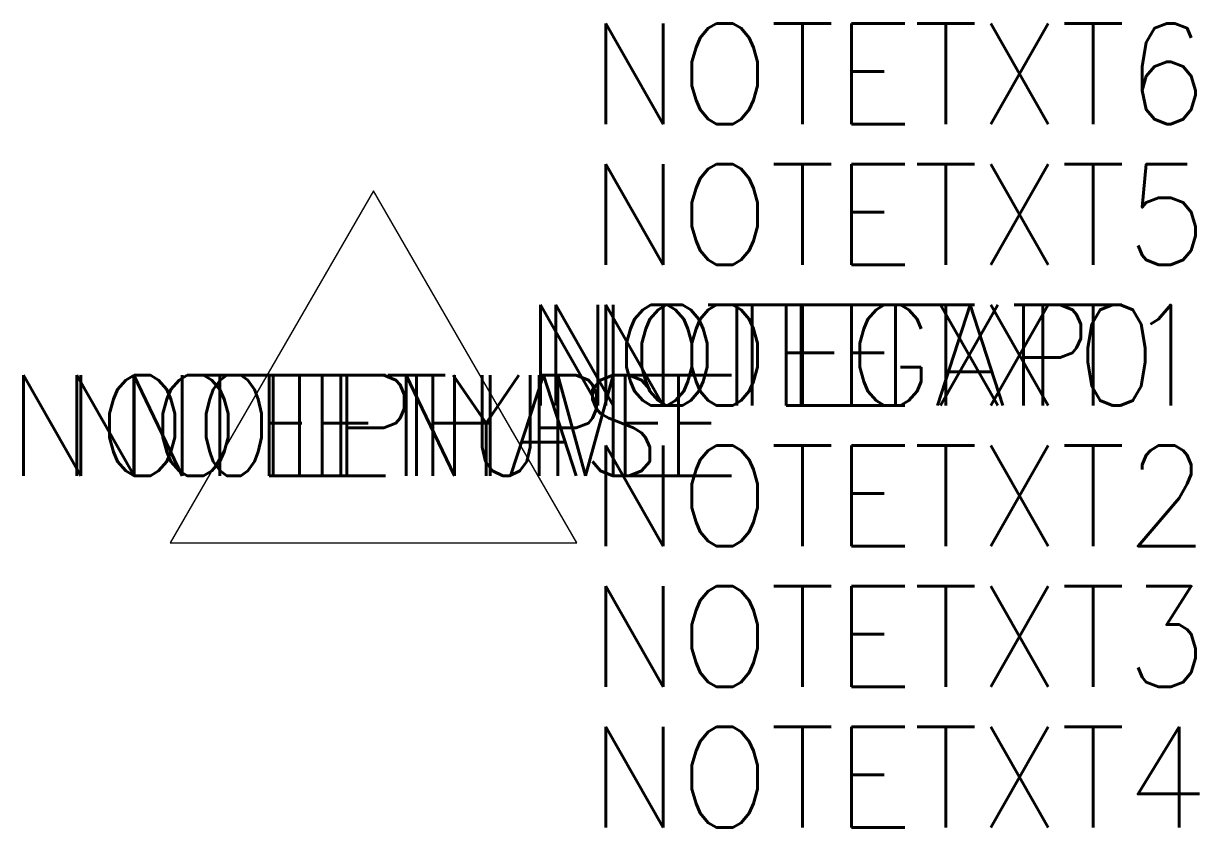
# Model space of a CAD drawing. Extents: x -3.5 to 8.2, y -4 to 4.
import ezdxf
from ezdxf.enums import TextEntityAlignment as Align

# ---------------------------------------------------------------- set-up
doc = ezdxf.new("R2010")
doc.units = 0
doc.header["$MEASUREMENT"] = 0
doc.layers.get('0').update_dxf_attribs({"linetype": 'CONTINUOUS'})
doc.styles.add('ROMANS', font='romans', dxfattribs={"width": 0.95})

msp = doc.modelspace()

# ---------------------------------------------------------------- linework, layer by layer
at = {"flags": 128}
msp.add_lwpolyline([(-2.022, -1.167), (2.022, -1.167), (0, 2.334)], close=True, dxfattribs=at)

# ---------------------------------------------------------------- texts
at = {"style": 'ROMANS', "width": 0.95}
for tag, p, flags in [('NOTETXT6', (2.15, 3), 8), ('NOTETXT5', (2.15, 1.6), 8), ('NOTETXT0', (1.65, 0.2), 9)]:
    msp.add_attdef(tag, p, '', height=1, dxfattribs=dict(at, flags=flags))
for tag, p in [('NOTEGAP', (1.498, 0.2)), ('NOTETXT1', (2.15, 0.2))]:
    msp.add_attdef(tag, p, '', height=1, dxfattribs=at)
at = {"style": 'ROMANS', "width": 0.95, "flags": 9}
for tag, text in [('NOTEPHASE', '1'), ('NOTETYPE', 'TRI')]:
    msp.add_attdef(tag, text=text, height=1, dxfattribs=at).set_placement((0, 0), align=Align.MIDDLE)
at = {"style": 'ROMANS', "width": 0.8}
msp.add_attdef('NOTENUM', text='XX', height=1, dxfattribs=at).set_placement((0, 0), align=Align.MIDDLE)
at = {"style": 'ROMANS', "width": 0.95}
msp.add_attdef('NOTETXT2', text='', height=1, dxfattribs=at).set_placement((2.15, -0.2), align=Align.TOP_LEFT)
at = {"style": 'ROMANS', "width": 0.95, "flags": 8}
for tag, p in [('NOTETXT3', (2.15, -1.6)), ('NOTETXT4', (2.15, -3))]:
    msp.add_attdef(tag, text='', height=1, dxfattribs=at).set_placement(p, align=Align.TOP_LEFT)

doc.saveas('drawing.dxf')
